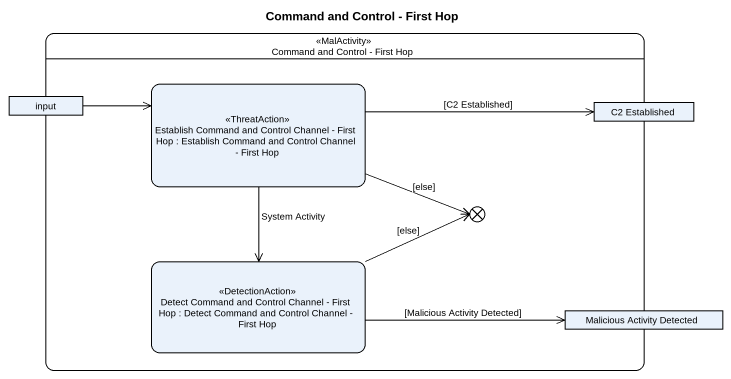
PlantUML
@startuml
title Command and Control - First Hop
hide empty description
state "Command and Control - First Hop" as Command_and_Control_First <<MalActivity>> {
  state "Establish Command and Control Channel - First Hop : Establish Command and Control Channel - First Hop" as Establish_Command_and <<ThreatAction>>
  state input <<object>>
  state "C2 Established" as C2_Established <<object>>
  state flowfinal1 <<end>>
  state "Detect Command and Control Channel - First Hop : Detect Command and Control Channel - First Hop" as Detect_Command_and_Control <<DetectionAction>>
  state "Malicious Activity Detected" as Malicious_Activity_Detected <<object>>
}
Establish_Command_and -right-> C2_Established : [C2 Established]
Establish_Command_and -right-> flowfinal1 : [else]
Establish_Command_and --> Detect_Command_and_Control : System Activity
input -right-> Establish_Command_and
Detect_Command_and_Control -right-> flowfinal1 : [else]
Detect_Command_and_Control -right-> Malicious_Activity_Detected : [Malicious Activity Detected]
@enduml
